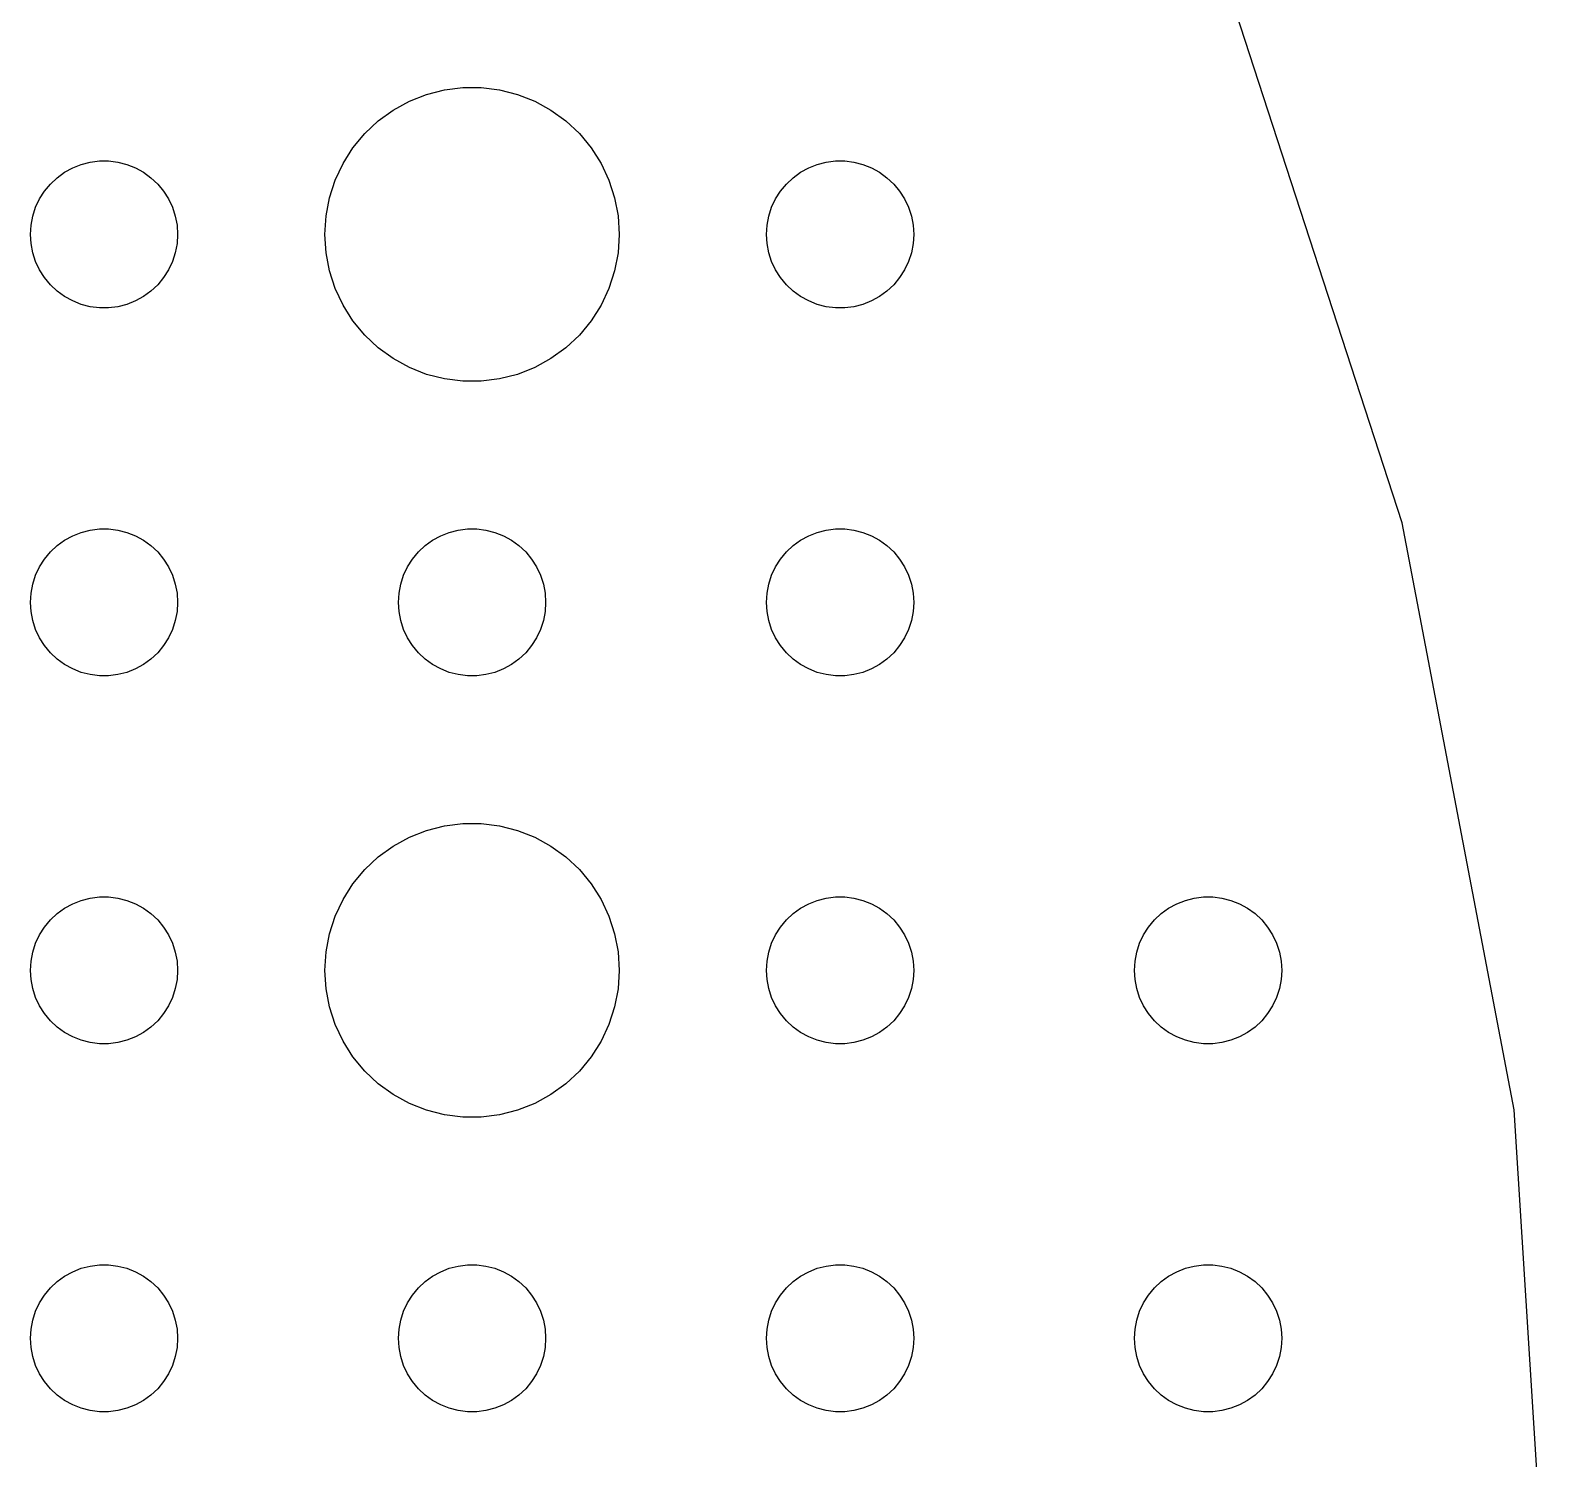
# Model space of a CAD drawing. Header units: metres. Extents: x -97 to 97, y -97 to 97.
# Drawn here: x 66 to 97, y 5.05 to 34.16 of the extents above; entities that cross this region are included whole.
import ezdxf

# ---------------------------------------------------------------- set-up
doc = ezdxf.new("R2010")
doc.units = ezdxf.units.M

msp = doc.modelspace()

# ---------------------------------------------------------------- linework, layer by layer
for p, q in [((93.9526, 24.1229), (90.1883, 35.7081)), ((74.073, 32.8532), (74.4379, 32.9469)), ((74.4379, 32.9469), (74.8116, 32.9941)), ((74.8116, 32.9941), (75.1884, 32.9941)), ((75.1884, 32.9941), (75.5621, 32.9469)), ((75.5621, 32.9469), (75.927, 32.8532)), ((73.3925, 32.533), (73.7227, 32.7145)), ((73.7227, 32.7145), (74.073, 32.8532)), ((75.927, 32.8532), (76.2773, 32.7145)), ((76.2773, 32.7145), (76.6075, 32.533)), ((72.8131, 32.0536), (73.0877, 32.3115)), ((73.0877, 32.3115), (73.3925, 32.533)), ((76.6075, 32.533), (76.9123, 32.3115)), ((76.9123, 32.3115), (77.1869, 32.0536)), ((72.573, 31.7634), (72.8131, 32.0536)), ((77.1869, 32.0536), (77.427, 31.7634)), ((72.3711, 31.4453), (72.573, 31.7634)), ((77.427, 31.7634), (77.6289, 31.4453)), ((66.6963, 31.2665), (66.8613, 31.3572)), ((66.8613, 31.3572), (67.0365, 31.4266)), ((67.0365, 31.4266), (67.2189, 31.4734)), ((67.2189, 31.4734), (67.4058, 31.497)), ((67.4058, 31.497), (67.5942, 31.497)), ((67.5942, 31.497), (67.7811, 31.4734)), ((67.7811, 31.4734), (67.9635, 31.4266)), ((67.9635, 31.4266), (68.1387, 31.3572)), ((68.1387, 31.3572), (68.3037, 31.2665)), ((72.2107, 31.1044), (72.3711, 31.4453)), ((77.6289, 31.4453), (77.7893, 31.1044)), ((81.6963, 31.2665), (81.8613, 31.3572)), ((81.8613, 31.3572), (82.0365, 31.4266)), ((82.0365, 31.4266), (82.2189, 31.4734)), ((82.2189, 31.4734), (82.4058, 31.497)), ((82.4058, 31.497), (82.5942, 31.497)), ((82.5942, 31.497), (82.7811, 31.4734)), ((82.7811, 31.4734), (82.9635, 31.4266)), ((82.9635, 31.4266), (83.1387, 31.3572)), ((83.1387, 31.3572), (83.3037, 31.2665)), ((66.2865, 30.8817), (66.4065, 31.0268)), ((66.4065, 31.0268), (66.5439, 31.1558)), ((66.5439, 31.1558), (66.6963, 31.2665)), ((68.3037, 31.2665), (68.4561, 31.1558)), ((68.4561, 31.1558), (68.5934, 31.0268)), ((68.5934, 31.0268), (68.7135, 30.8817)), ((72.0943, 30.7461), (72.2107, 31.1044)), ((77.7893, 31.1044), (77.9057, 30.7461)), ((81.2865, 30.8817), (81.4065, 31.0268)), ((81.4065, 31.0268), (81.5439, 31.1558)), ((81.5439, 31.1558), (81.6963, 31.2665)), ((83.3037, 31.2665), (83.4561, 31.1558)), ((83.4561, 31.1558), (83.5934, 31.0268)), ((83.5934, 31.0268), (83.7135, 30.8817)), ((66.1053, 30.5522), (66.1855, 30.7226)), ((66.1855, 30.7226), (66.2865, 30.8817)), ((68.7135, 30.8817), (68.8145, 30.7226)), ((68.8145, 30.7226), (68.8947, 30.5522)), ((72.0237, 30.376), (72.0943, 30.7461)), ((77.9057, 30.7461), (77.9763, 30.376)), ((81.1053, 30.5522), (81.1855, 30.7226)), ((81.1855, 30.7226), (81.2865, 30.8817)), ((83.7135, 30.8817), (83.8145, 30.7226)), ((83.8145, 30.7226), (83.8947, 30.5522)), ((66.0471, 30.373), (66.1053, 30.5522)), ((68.8947, 30.5522), (68.9529, 30.373)), ((81.0471, 30.373), (81.1053, 30.5522)), ((83.8947, 30.5522), (83.9529, 30.373)), ((66, 30), (66.0118, 30.188)), ((66.0118, 30.188), (66.0471, 30.373)), ((68.9529, 30.373), (68.9882, 30.188)), ((68.9882, 30.188), (69, 30)), ((72, 30), (72.0237, 30.376)), ((77.9763, 30.376), (78, 30)), ((81, 30), (81.0118, 30.188)), ((81.0118, 30.188), (81.0471, 30.373)), ((83.9529, 30.373), (83.9882, 30.188)), ((83.9882, 30.188), (84, 30)), ((66.0118, 29.812), (66, 30)), ((66.0471, 29.627), (66.0118, 29.812)), ((68.9882, 29.812), (68.9529, 29.627)), ((69, 30), (68.9882, 29.812)), ((72.0237, 29.624), (72, 30)), ((78, 30), (77.9763, 29.624)), ((81.0118, 29.812), (81, 30)), ((81.0471, 29.627), (81.0118, 29.812)), ((83.9882, 29.812), (83.9529, 29.627)), ((84, 30), (83.9882, 29.812)), ((66.1053, 29.4478), (66.0471, 29.627)), ((68.9529, 29.627), (68.8947, 29.4478)), ((72.0943, 29.2539), (72.0237, 29.624)), ((77.9763, 29.624), (77.9057, 29.2539)), ((81.1053, 29.4478), (81.0471, 29.627)), ((83.9529, 29.627), (83.8947, 29.4478)), ((66.1855, 29.2774), (66.1053, 29.4478)), ((66.2865, 29.1183), (66.1855, 29.2774)), ((68.8145, 29.2774), (68.7135, 29.1183)), ((68.8947, 29.4478), (68.8145, 29.2774)), ((72.2107, 28.8956), (72.0943, 29.2539)), ((77.9057, 29.2539), (77.7893, 28.8956)), ((81.1855, 29.2774), (81.1053, 29.4478)), ((81.2865, 29.1183), (81.1855, 29.2774)), ((83.8145, 29.2774), (83.7135, 29.1183)), ((83.8947, 29.4478), (83.8145, 29.2774)), ((66.4065, 28.9732), (66.2865, 29.1183)), ((66.5439, 28.8442), (66.4065, 28.9732)), ((66.6963, 28.7335), (66.5439, 28.8442)), ((68.4561, 28.8442), (68.3037, 28.7335)), ((68.5934, 28.9732), (68.4561, 28.8442)), ((68.7135, 29.1183), (68.5934, 28.9732)), ((72.3711, 28.5547), (72.2107, 28.8956)), ((77.7893, 28.8956), (77.6289, 28.5547)), ((81.4065, 28.9732), (81.2865, 29.1183)), ((81.5439, 28.8442), (81.4065, 28.9732)), ((81.6963, 28.7335), (81.5439, 28.8442)), ((83.4561, 28.8442), (83.3037, 28.7335)), ((83.5934, 28.9732), (83.4561, 28.8442)), ((83.7135, 29.1183), (83.5934, 28.9732)), ((66.8613, 28.6427), (66.6963, 28.7335)), ((67.0365, 28.5734), (66.8613, 28.6427)), ((67.2189, 28.5266), (67.0365, 28.5734)), ((67.4058, 28.503), (67.2189, 28.5266)), ((67.7811, 28.5266), (67.5942, 28.503)), ((67.9635, 28.5734), (67.7811, 28.5266)), ((68.1387, 28.6427), (67.9635, 28.5734)), ((68.3037, 28.7335), (68.1387, 28.6427)), ((72.573, 28.2366), (72.3711, 28.5547)), ((77.6289, 28.5547), (77.427, 28.2366)), ((81.8613, 28.6427), (81.6963, 28.7335)), ((82.0365, 28.5734), (81.8613, 28.6427)), ((82.2189, 28.5266), (82.0365, 28.5734)), ((82.4058, 28.503), (82.2189, 28.5266)), ((82.7811, 28.5266), (82.5942, 28.503)), ((82.9635, 28.5734), (82.7811, 28.5266)), ((83.1387, 28.6427), (82.9635, 28.5734)), ((83.3037, 28.7335), (83.1387, 28.6427)), ((67.5942, 28.503), (67.4058, 28.503)), ((72.8131, 27.9464), (72.573, 28.2366)), ((77.427, 28.2366), (77.1869, 27.9464)), ((82.5942, 28.503), (82.4058, 28.503)), ((73.0877, 27.6884), (72.8131, 27.9464)), ((77.1869, 27.9464), (76.9123, 27.6884)), ((73.3925, 27.467), (73.0877, 27.6884)), ((76.9123, 27.6884), (76.6075, 27.467)), ((73.7227, 27.2855), (73.3925, 27.467)), ((74.073, 27.1468), (73.7227, 27.2855)), ((76.2773, 27.2855), (75.927, 27.1468)), ((76.6075, 27.467), (76.2773, 27.2855)), ((74.4379, 27.0531), (74.073, 27.1468)), ((74.8116, 27.0059), (74.4379, 27.0531)), ((75.1884, 27.0059), (74.8116, 27.0059)), ((75.5621, 27.0531), (75.1884, 27.0059)), ((75.927, 27.1468), (75.5621, 27.0531)), ((66.8613, 23.8572), (67.0365, 23.9266)), ((67.0365, 23.9266), (67.2189, 23.9734)), ((67.2189, 23.9734), (67.4058, 23.997)), ((67.4058, 23.997), (67.5942, 23.997)), ((67.5942, 23.997), (67.7811, 23.9734)), ((67.7811, 23.9734), (67.9635, 23.9266)), ((67.9635, 23.9266), (68.1387, 23.8572)), ((74.3613, 23.8572), (74.5365, 23.9266)), ((74.5365, 23.9266), (74.7189, 23.9734)), ((74.7189, 23.9734), (74.9058, 23.997)), ((74.9058, 23.997), (75.0942, 23.997)), ((75.0942, 23.997), (75.2811, 23.9734)), ((75.2811, 23.9734), (75.4635, 23.9266)), ((75.4635, 23.9266), (75.6387, 23.8572)), ((81.8613, 23.8572), (82.0365, 23.9266)), ((82.0365, 23.9266), (82.2189, 23.9734)), ((82.2189, 23.9734), (82.4058, 23.997)), ((82.4058, 23.997), (82.5942, 23.997)), ((82.5942, 23.997), (82.7811, 23.9734)), ((82.7811, 23.9734), (82.9635, 23.9266)), ((82.9635, 23.9266), (83.1387, 23.8572)), ((96.2351, 12.1573), (93.9526, 24.1229)), ((66.4065, 23.5268), (66.5439, 23.6558)), ((66.5439, 23.6558), (66.6963, 23.7665)), ((66.6963, 23.7665), (66.8613, 23.8572)), ((68.1387, 23.8572), (68.3037, 23.7665)), ((68.3037, 23.7665), (68.4561, 23.6558)), ((68.4561, 23.6558), (68.5934, 23.5268)), ((73.9065, 23.5268), (74.0439, 23.6558)), ((74.0439, 23.6558), (74.1963, 23.7665)), ((74.1963, 23.7665), (74.3613, 23.8572)), ((75.6387, 23.8572), (75.8037, 23.7665)), ((75.8037, 23.7665), (75.9561, 23.6558)), ((75.9561, 23.6558), (76.0934, 23.5268)), ((81.4065, 23.5268), (81.5439, 23.6558)), ((81.5439, 23.6558), (81.6963, 23.7665)), ((81.6963, 23.7665), (81.8613, 23.8572)), ((83.1387, 23.8572), (83.3037, 23.7665)), ((83.3037, 23.7665), (83.4561, 23.6558)), ((83.4561, 23.6558), (83.5934, 23.5268)), ((66.1855, 23.2226), (66.2865, 23.3817)), ((66.2865, 23.3817), (66.4065, 23.5268)), ((68.5934, 23.5268), (68.7135, 23.3817)), ((68.7135, 23.3817), (68.8145, 23.2226)), ((73.6855, 23.2226), (73.7865, 23.3817)), ((73.7865, 23.3817), (73.9065, 23.5268)), ((76.0934, 23.5268), (76.2135, 23.3817)), ((76.2135, 23.3817), (76.3145, 23.2226)), ((81.1855, 23.2226), (81.2865, 23.3817)), ((81.2865, 23.3817), (81.4065, 23.5268)), ((83.5934, 23.5268), (83.7135, 23.3817)), ((83.7135, 23.3817), (83.8145, 23.2226)), ((66.0471, 22.873), (66.1053, 23.0522)), ((66.1053, 23.0522), (66.1855, 23.2226)), ((68.8145, 23.2226), (68.8947, 23.0522)), ((68.8947, 23.0522), (68.9529, 22.873)), ((73.5471, 22.873), (73.6053, 23.0522)), ((73.6053, 23.0522), (73.6855, 23.2226)), ((76.3145, 23.2226), (76.3947, 23.0522)), ((76.3947, 23.0522), (76.4529, 22.873)), ((81.0471, 22.873), (81.1053, 23.0522)), ((81.1053, 23.0522), (81.1855, 23.2226)), ((83.8145, 23.2226), (83.8947, 23.0522)), ((83.8947, 23.0522), (83.9529, 22.873)), ((66, 22.5), (66.0118, 22.688)), ((66.0118, 22.688), (66.0471, 22.873)), ((68.9529, 22.873), (68.9882, 22.688)), ((68.9882, 22.688), (69, 22.5)), ((73.5, 22.5), (73.5118, 22.688)), ((73.5118, 22.688), (73.5471, 22.873)), ((76.4529, 22.873), (76.4882, 22.688)), ((76.4882, 22.688), (76.5, 22.5)), ((81, 22.5), (81.0118, 22.688)), ((81.0118, 22.688), (81.0471, 22.873)), ((83.9529, 22.873), (83.9882, 22.688)), ((83.9882, 22.688), (84, 22.5)), ((66.0118, 22.312), (66, 22.5)), ((69, 22.5), (68.9882, 22.312)), ((73.5118, 22.312), (73.5, 22.5)), ((76.5, 22.5), (76.4882, 22.312)), ((81.0118, 22.312), (81, 22.5)), ((84, 22.5), (83.9882, 22.312)), ((66.0471, 22.127), (66.0118, 22.312)), ((66.1053, 21.9478), (66.0471, 22.127)), ((68.9529, 22.127), (68.8947, 21.9478)), ((68.9882, 22.312), (68.9529, 22.127)), ((73.5471, 22.127), (73.5118, 22.312)), ((73.6053, 21.9478), (73.5471, 22.127)), ((76.4529, 22.127), (76.3947, 21.9478)), ((76.4882, 22.312), (76.4529, 22.127)), ((81.0471, 22.127), (81.0118, 22.312)), ((81.1053, 21.9478), (81.0471, 22.127)), ((83.9529, 22.127), (83.8947, 21.9478)), ((83.9882, 22.312), (83.9529, 22.127)), ((66.1855, 21.7774), (66.1053, 21.9478)), ((66.2865, 21.6183), (66.1855, 21.7774)), ((68.8145, 21.7774), (68.7135, 21.6183)), ((68.8947, 21.9478), (68.8145, 21.7774)), ((73.6855, 21.7774), (73.6053, 21.9478)), ((73.7865, 21.6183), (73.6855, 21.7774)), ((76.3145, 21.7774), (76.2135, 21.6183)), ((76.3947, 21.9478), (76.3145, 21.7774)), ((81.1855, 21.7774), (81.1053, 21.9478)), ((81.2865, 21.6183), (81.1855, 21.7774)), ((83.8145, 21.7774), (83.7135, 21.6183)), ((83.8947, 21.9478), (83.8145, 21.7774)), ((66.4065, 21.4732), (66.2865, 21.6183)), ((66.5439, 21.3442), (66.4065, 21.4732)), ((68.5934, 21.4732), (68.4561, 21.3442)), ((68.7135, 21.6183), (68.5934, 21.4732)), ((73.9065, 21.4732), (73.7865, 21.6183)), ((74.0439, 21.3442), (73.9065, 21.4732)), ((76.0934, 21.4732), (75.9561, 21.3442)), ((76.2135, 21.6183), (76.0934, 21.4732)), ((81.4065, 21.4732), (81.2865, 21.6183)), ((81.5439, 21.3442), (81.4065, 21.4732)), ((83.5934, 21.4732), (83.4561, 21.3442)), ((83.7135, 21.6183), (83.5934, 21.4732)), ((66.6963, 21.2335), (66.5439, 21.3442)), ((66.8613, 21.1427), (66.6963, 21.2335)), ((67.0365, 21.0734), (66.8613, 21.1427)), ((68.1387, 21.1427), (67.9635, 21.0734)), ((68.3037, 21.2335), (68.1387, 21.1427)), ((68.4561, 21.3442), (68.3037, 21.2335)), ((74.1963, 21.2335), (74.0439, 21.3442)), ((74.3613, 21.1427), (74.1963, 21.2335)), ((74.5365, 21.0734), (74.3613, 21.1427)), ((75.6387, 21.1427), (75.4635, 21.0734)), ((75.8037, 21.2335), (75.6387, 21.1427)), ((75.9561, 21.3442), (75.8037, 21.2335)), ((81.6963, 21.2335), (81.5439, 21.3442)), ((81.8613, 21.1427), (81.6963, 21.2335)), ((82.0365, 21.0734), (81.8613, 21.1427)), ((83.1387, 21.1427), (82.9635, 21.0734)), ((83.3037, 21.2335), (83.1387, 21.1427)), ((83.4561, 21.3442), (83.3037, 21.2335)), ((67.2189, 21.0266), (67.0365, 21.0734)), ((67.4058, 21.003), (67.2189, 21.0266)), ((67.5942, 21.003), (67.4058, 21.003)), ((67.7811, 21.0266), (67.5942, 21.003)), ((67.9635, 21.0734), (67.7811, 21.0266)), ((74.7189, 21.0266), (74.5365, 21.0734)), ((74.9058, 21.003), (74.7189, 21.0266)), ((75.0942, 21.003), (74.9058, 21.003)), ((75.2811, 21.0266), (75.0942, 21.003)), ((75.4635, 21.0734), (75.2811, 21.0266)), ((82.2189, 21.0266), (82.0365, 21.0734)), ((82.4058, 21.003), (82.2189, 21.0266)), ((82.5942, 21.003), (82.4058, 21.003)), ((82.7811, 21.0266), (82.5942, 21.003)), ((82.9635, 21.0734), (82.7811, 21.0266)), ((74.4379, 17.9469), (74.8116, 17.9941)), ((74.8116, 17.9941), (75.1884, 17.9941)), ((75.1884, 17.9941), (75.5621, 17.9469)), ((73.3925, 17.533), (73.7227, 17.7145)), ((73.7227, 17.7145), (74.073, 17.8532)), ((74.073, 17.8532), (74.4379, 17.9469)), ((75.5621, 17.9469), (75.927, 17.8532)), ((75.927, 17.8532), (76.2773, 17.7145)), ((76.2773, 17.7145), (76.6075, 17.533)), ((73.0877, 17.3115), (73.3925, 17.533)), ((76.6075, 17.533), (76.9123, 17.3115)), ((72.573, 16.7634), (72.8131, 17.0536)), ((72.8131, 17.0536), (73.0877, 17.3115)), ((76.9123, 17.3115), (77.1869, 17.0536)), ((77.1869, 17.0536), (77.427, 16.7634)), ((72.3711, 16.4453), (72.573, 16.7634)), ((77.427, 16.7634), (77.6289, 16.4453)), ((67.0365, 16.4266), (67.2189, 16.4734)), ((67.2189, 16.4734), (67.4058, 16.497)), ((67.4058, 16.497), (67.5942, 16.497)), ((67.5942, 16.497), (67.7811, 16.4734)), ((67.7811, 16.4734), (67.9635, 16.4266)), ((72.2107, 16.1044), (72.3711, 16.4453)), ((77.6289, 16.4453), (77.7893, 16.1044)), ((82.0365, 16.4266), (82.2189, 16.4734)), ((82.2189, 16.4734), (82.4058, 16.497)), ((82.4058, 16.497), (82.5942, 16.497)), ((82.5942, 16.497), (82.7811, 16.4734)), ((82.7811, 16.4734), (82.9635, 16.4266)), ((89.5365, 16.4266), (89.7189, 16.4734)), ((89.7189, 16.4734), (89.9058, 16.497)), ((89.9058, 16.497), (90.0942, 16.497)), ((90.0942, 16.497), (90.2811, 16.4734)), ((90.2811, 16.4734), (90.4635, 16.4266)), ((66.4065, 16.0268), (66.5439, 16.1558)), ((66.5439, 16.1558), (66.6963, 16.2665)), ((66.6963, 16.2665), (66.8613, 16.3572)), ((66.8613, 16.3572), (67.0365, 16.4266)), ((67.9635, 16.4266), (68.1387, 16.3572)), ((68.1387, 16.3572), (68.3037, 16.2665)), ((68.3037, 16.2665), (68.4561, 16.1558)), ((68.4561, 16.1558), (68.5934, 16.0268)), ((81.4065, 16.0268), (81.5439, 16.1558)), ((81.5439, 16.1558), (81.6963, 16.2665)), ((81.6963, 16.2665), (81.8613, 16.3572)), ((81.8613, 16.3572), (82.0365, 16.4266)), ((82.9635, 16.4266), (83.1387, 16.3572)), ((83.1387, 16.3572), (83.3037, 16.2665)), ((83.3037, 16.2665), (83.4561, 16.1558)), ((83.4561, 16.1558), (83.5934, 16.0268)), ((88.9065, 16.0268), (89.0439, 16.1558)), ((89.0439, 16.1558), (89.1963, 16.2665)), ((89.1963, 16.2665), (89.3613, 16.3572)), ((89.3613, 16.3572), (89.5365, 16.4266)), ((90.4635, 16.4266), (90.6387, 16.3572)), ((90.6387, 16.3572), (90.8037, 16.2665)), ((90.8037, 16.2665), (90.9561, 16.1558)), ((90.9561, 16.1558), (91.0934, 16.0268)), ((66.1855, 15.7226), (66.2865, 15.8817)), ((66.2865, 15.8817), (66.4065, 16.0268)), ((68.5934, 16.0268), (68.7135, 15.8817)), ((68.7135, 15.8817), (68.8145, 15.7226)), ((72.0943, 15.7461), (72.2107, 16.1044)), ((77.7893, 16.1044), (77.9057, 15.7461)), ((81.1855, 15.7226), (81.2865, 15.8817)), ((81.2865, 15.8817), (81.4065, 16.0268)), ((83.5934, 16.0268), (83.7135, 15.8817)), ((83.7135, 15.8817), (83.8145, 15.7226)), ((88.6855, 15.7226), (88.7865, 15.8817)), ((88.7865, 15.8817), (88.9065, 16.0268)), ((91.0934, 16.0268), (91.2135, 15.8817)), ((91.2135, 15.8817), (91.3145, 15.7226)), ((66.0471, 15.373), (66.1053, 15.5522)), ((66.1053, 15.5522), (66.1855, 15.7226)), ((68.8145, 15.7226), (68.8947, 15.5522)), ((68.8947, 15.5522), (68.9529, 15.373)), ((72.0237, 15.376), (72.0943, 15.7461)), ((77.9057, 15.7461), (77.9763, 15.376)), ((81.0471, 15.373), (81.1053, 15.5522)), ((81.1053, 15.5522), (81.1855, 15.7226)), ((83.8145, 15.7226), (83.8947, 15.5522)), ((83.8947, 15.5522), (83.9529, 15.373)), ((88.5471, 15.373), (88.6053, 15.5522)), ((88.6053, 15.5522), (88.6855, 15.7226)), ((91.3145, 15.7226), (91.3947, 15.5522)), ((91.3947, 15.5522), (91.4529, 15.373)), ((66.0118, 15.188), (66.0471, 15.373)), ((68.9529, 15.373), (68.9882, 15.188)), ((72, 15), (72.0237, 15.376)), ((77.9763, 15.376), (78, 15)), ((81.0118, 15.188), (81.0471, 15.373)), ((83.9529, 15.373), (83.9882, 15.188)), ((88.5118, 15.188), (88.5471, 15.373)), ((91.4529, 15.373), (91.4882, 15.188)), ((66, 15), (66.0118, 15.188)), ((66.0118, 14.812), (66, 15)), ((68.9882, 15.188), (69, 15)), ((69, 15), (68.9882, 14.812)), ((72.0237, 14.624), (72, 15)), ((78, 15), (77.9763, 14.624)), ((81, 15), (81.0118, 15.188)), ((81.0118, 14.812), (81, 15)), ((83.9882, 15.188), (84, 15)), ((84, 15), (83.9882, 14.812)), ((88.5, 15), (88.5118, 15.188)), ((88.5118, 14.812), (88.5, 15)), ((91.4882, 15.188), (91.5, 15)), ((91.5, 15), (91.4882, 14.812)), ((66.0471, 14.627), (66.0118, 14.812)), ((66.1053, 14.4478), (66.0471, 14.627)), ((68.9529, 14.627), (68.8947, 14.4478)), ((68.9882, 14.812), (68.9529, 14.627)), ((72.0943, 14.2539), (72.0237, 14.624)), ((77.9763, 14.624), (77.9057, 14.2539)), ((81.0471, 14.627), (81.0118, 14.812)), ((81.1053, 14.4478), (81.0471, 14.627)), ((83.9529, 14.627), (83.8947, 14.4478)), ((83.9882, 14.812), (83.9529, 14.627)), ((88.5471, 14.627), (88.5118, 14.812)), ((88.6053, 14.4478), (88.5471, 14.627)), ((91.4529, 14.627), (91.3947, 14.4478)), ((91.4882, 14.812), (91.4529, 14.627)), ((66.1855, 14.2774), (66.1053, 14.4478)), ((66.2865, 14.1183), (66.1855, 14.2774)), ((68.8145, 14.2774), (68.7135, 14.1183)), ((68.8947, 14.4478), (68.8145, 14.2774)), ((81.1855, 14.2774), (81.1053, 14.4478)), ((81.2865, 14.1183), (81.1855, 14.2774)), ((83.8145, 14.2774), (83.7135, 14.1183)), ((83.8947, 14.4478), (83.8145, 14.2774)), ((88.6855, 14.2774), (88.6053, 14.4478)), ((88.7865, 14.1183), (88.6855, 14.2774)), ((91.3145, 14.2774), (91.2135, 14.1183)), ((91.3947, 14.4478), (91.3145, 14.2774)), ((66.4065, 13.9732), (66.2865, 14.1183)), ((66.5439, 13.8442), (66.4065, 13.9732)), ((68.5934, 13.9732), (68.4561, 13.8442)), ((68.7135, 14.1183), (68.5934, 13.9732)), ((72.2107, 13.8956), (72.0943, 14.2539)), ((77.9057, 14.2539), (77.7893, 13.8956)), ((81.4065, 13.9732), (81.2865, 14.1183)), ((81.5439, 13.8442), (81.4065, 13.9732)), ((83.5934, 13.9732), (83.4561, 13.8442)), ((83.7135, 14.1183), (83.5934, 13.9732)), ((88.9065, 13.9732), (88.7865, 14.1183)), ((89.0439, 13.8442), (88.9065, 13.9732)), ((91.0934, 13.9732), (90.9561, 13.8442)), ((91.2135, 14.1183), (91.0934, 13.9732)), ((66.6963, 13.7335), (66.5439, 13.8442)), ((66.8613, 13.6427), (66.6963, 13.7335)), ((67.0365, 13.5734), (66.8613, 13.6427)), ((68.1387, 13.6427), (67.9635, 13.5734)), ((68.3037, 13.7335), (68.1387, 13.6427)), ((68.4561, 13.8442), (68.3037, 13.7335)), ((72.3711, 13.5547), (72.2107, 13.8956)), ((77.7893, 13.8956), (77.6289, 13.5547)), ((81.6963, 13.7335), (81.5439, 13.8442)), ((81.8613, 13.6427), (81.6963, 13.7335)), ((82.0365, 13.5734), (81.8613, 13.6427)), ((83.1387, 13.6427), (82.9635, 13.5734)), ((83.3037, 13.7335), (83.1387, 13.6427)), ((83.4561, 13.8442), (83.3037, 13.7335)), ((89.1963, 13.7335), (89.0439, 13.8442)), ((89.3613, 13.6427), (89.1963, 13.7335)), ((89.5365, 13.5734), (89.3613, 13.6427)), ((90.6387, 13.6427), (90.4635, 13.5734)), ((90.8037, 13.7335), (90.6387, 13.6427)), ((90.9561, 13.8442), (90.8037, 13.7335)), ((67.2189, 13.5266), (67.0365, 13.5734)), ((67.4058, 13.5029), (67.2189, 13.5266)), ((67.5942, 13.5029), (67.4058, 13.5029)), ((67.7811, 13.5266), (67.5942, 13.5029)), ((67.9635, 13.5734), (67.7811, 13.5266)), ((72.573, 13.2366), (72.3711, 13.5547)), ((77.6289, 13.5547), (77.427, 13.2366)), ((82.2189, 13.5266), (82.0365, 13.5734)), ((82.4058, 13.5029), (82.2189, 13.5266)), ((82.5942, 13.5029), (82.4058, 13.5029)), ((82.7811, 13.5266), (82.5942, 13.5029)), ((82.9635, 13.5734), (82.7811, 13.5266)), ((89.7189, 13.5266), (89.5365, 13.5734)), ((89.9058, 13.5029), (89.7189, 13.5266)), ((90.0942, 13.5029), (89.9058, 13.5029)), ((90.2811, 13.5266), (90.0942, 13.5029)), ((90.4635, 13.5734), (90.2811, 13.5266)), ((72.8131, 12.9464), (72.573, 13.2366)), ((77.427, 13.2366), (77.1869, 12.9464)), ((73.0877, 12.6884), (72.8131, 12.9464)), ((77.1869, 12.9464), (76.9123, 12.6884)), ((73.3925, 12.467), (73.0877, 12.6884)), ((73.7227, 12.2855), (73.3925, 12.467)), ((76.6075, 12.467), (76.2773, 12.2855)), ((76.9123, 12.6884), (76.6075, 12.467)), ((74.073, 12.1468), (73.7227, 12.2855)), ((74.4379, 12.0531), (74.073, 12.1468)), ((75.927, 12.1468), (75.5621, 12.0531)), ((76.2773, 12.2855), (75.927, 12.1468)), ((97, 0), (96.2351, 12.1573)), ((74.8116, 12.0059), (74.4379, 12.0531)), ((75.1884, 12.0059), (74.8116, 12.0059)), ((75.5621, 12.0531), (75.1884, 12.0059)), ((67.2189, 8.97342), (67.4058, 8.99704)), ((67.4058, 8.99704), (67.5942, 8.99704)), ((67.5942, 8.99704), (67.7811, 8.97342)), ((74.7189, 8.97342), (74.9058, 8.99704)), ((74.9058, 8.99704), (75.0942, 8.99704)), ((75.0942, 8.99704), (75.2811, 8.97342)), ((82.2189, 8.97342), (82.4058, 8.99704)), ((82.4058, 8.99704), (82.5942, 8.99704)), ((82.5942, 8.99704), (82.7811, 8.97342)), ((89.7189, 8.97342), (89.9058, 8.99704)), ((89.9058, 8.99704), (90.0942, 8.99704)), ((90.0942, 8.99704), (90.2811, 8.97342)), ((66.5439, 8.65576), (66.6963, 8.76648)), ((66.6963, 8.76648), (66.8613, 8.85724)), ((66.8613, 8.85724), (67.0365, 8.92657)), ((67.0365, 8.92657), (67.2189, 8.97342)), ((67.7811, 8.97342), (67.9635, 8.92657)), ((67.9635, 8.92657), (68.1387, 8.85724)), ((68.1387, 8.85724), (68.3037, 8.76648)), ((68.3037, 8.76648), (68.4561, 8.65576)), ((74.0439, 8.65576), (74.1963, 8.76648)), ((74.1963, 8.76648), (74.3613, 8.85724)), ((74.3613, 8.85724), (74.5365, 8.92657)), ((74.5365, 8.92657), (74.7189, 8.97342)), ((75.2811, 8.97342), (75.4635, 8.92657)), ((75.4635, 8.92657), (75.6387, 8.85724)), ((75.6387, 8.85724), (75.8037, 8.76648)), ((75.8037, 8.76648), (75.9561, 8.65576)), ((81.5439, 8.65576), (81.6963, 8.76648)), ((81.6963, 8.76648), (81.8613, 8.85724)), ((81.8613, 8.85724), (82.0365, 8.92657)), ((82.0365, 8.92657), (82.2189, 8.97342)), ((82.7811, 8.97342), (82.9635, 8.92657)), ((82.9635, 8.92657), (83.1387, 8.85724)), ((83.1387, 8.85724), (83.3037, 8.76648)), ((83.3037, 8.76648), (83.4561, 8.65576)), ((89.0439, 8.65576), (89.1963, 8.76648)), ((89.1963, 8.76648), (89.3613, 8.85724)), ((89.3613, 8.85724), (89.5365, 8.92657)), ((89.5365, 8.92657), (89.7189, 8.97342)), ((90.2811, 8.97342), (90.4635, 8.92657)), ((90.4635, 8.92657), (90.6387, 8.85724)), ((90.6387, 8.85724), (90.8037, 8.76648)), ((90.8037, 8.76648), (90.9561, 8.65576)), ((66.1855, 8.22263), (66.2865, 8.38167)), ((66.2865, 8.38167), (66.4065, 8.52681)), ((66.4065, 8.52681), (66.5439, 8.65576)), ((68.4561, 8.65576), (68.5934, 8.52681)), ((68.5934, 8.52681), (68.7135, 8.38167)), ((68.7135, 8.38167), (68.8145, 8.22263)), ((73.6855, 8.22263), (73.7865, 8.38167)), ((73.7865, 8.38167), (73.9065, 8.52681)), ((73.9065, 8.52681), (74.0439, 8.65576)), ((75.9561, 8.65576), (76.0934, 8.52681)), ((76.0934, 8.52681), (76.2135, 8.38167)), ((76.2135, 8.38167), (76.3145, 8.22263)), ((81.1855, 8.22263), (81.2865, 8.38167)), ((81.2865, 8.38167), (81.4065, 8.52681)), ((81.4065, 8.52681), (81.5439, 8.65576)), ((83.4561, 8.65576), (83.5934, 8.52681)), ((83.5934, 8.52681), (83.7135, 8.38167)), ((83.7135, 8.38167), (83.8145, 8.22263)), ((88.6855, 8.22263), (88.7865, 8.38167)), ((88.7865, 8.38167), (88.9065, 8.52681)), ((88.9065, 8.52681), (89.0439, 8.65576)), ((90.9561, 8.65576), (91.0934, 8.52681)), ((91.0934, 8.52681), (91.2135, 8.38167)), ((91.2135, 8.38167), (91.3145, 8.22263)), ((66.1053, 8.05219), (66.1855, 8.22263)), ((68.8145, 8.22263), (68.8947, 8.05219)), ((73.6053, 8.05219), (73.6855, 8.22263)), ((76.3145, 8.22263), (76.3947, 8.05219)), ((81.1053, 8.05219), (81.1855, 8.22263)), ((83.8145, 8.22263), (83.8947, 8.05219)), ((88.6053, 8.05219), (88.6855, 8.22263)), ((91.3145, 8.22263), (91.3947, 8.05219)), ((66.0118, 7.68799), (66.0471, 7.87303)), ((66.0471, 7.87303), (66.1053, 8.05219)), ((68.8947, 8.05219), (68.9529, 7.87303)), ((68.9529, 7.87303), (68.9882, 7.68799)), ((73.5118, 7.68799), (73.5471, 7.87303)), ((73.5471, 7.87303), (73.6053, 8.05219)), ((76.3947, 8.05219), (76.4529, 7.87303)), ((76.4529, 7.87303), (76.4882, 7.68799)), ((81.0118, 7.68799), (81.0471, 7.87303)), ((81.0471, 7.87303), (81.1053, 8.05219)), ((83.8947, 8.05219), (83.9529, 7.87303)), ((83.9529, 7.87303), (83.9882, 7.68799)), ((88.5118, 7.68799), (88.5471, 7.87303)), ((88.5471, 7.87303), (88.6053, 8.05219)), ((91.3947, 8.05219), (91.4529, 7.87303)), ((91.4529, 7.87303), (91.4882, 7.68799)), ((66, 7.5), (66.0118, 7.68799)), ((66.0118, 7.312), (66, 7.5)), ((68.9882, 7.68799), (69, 7.5)), ((69, 7.5), (68.9882, 7.312)), ((73.5, 7.5), (73.5118, 7.68799)), ((73.5118, 7.312), (73.5, 7.5)), ((76.4882, 7.68799), (76.5, 7.5)), ((76.5, 7.5), (76.4882, 7.312)), ((81, 7.5), (81.0118, 7.68799)), ((81.0118, 7.312), (81, 7.5)), ((83.9882, 7.68799), (84, 7.5)), ((84, 7.5), (83.9882, 7.312)), ((88.5, 7.5), (88.5118, 7.68799)), ((88.5118, 7.312), (88.5, 7.5)), ((91.4882, 7.68799), (91.5, 7.5)), ((91.5, 7.5), (91.4882, 7.312)), ((66.0471, 7.12695), (66.0118, 7.312)), ((68.9882, 7.312), (68.9529, 7.12695)), ((73.5471, 7.12695), (73.5118, 7.312)), ((76.4882, 7.312), (76.4529, 7.12695)), ((81.0471, 7.12695), (81.0118, 7.312)), ((83.9882, 7.312), (83.9529, 7.12695)), ((88.5471, 7.12695), (88.5118, 7.312)), ((91.4882, 7.312), (91.4529, 7.12695)), ((66.1053, 6.9478), (66.0471, 7.12695)), ((66.1855, 6.77736), (66.1053, 6.9478)), ((68.8947, 6.9478), (68.8145, 6.77736)), ((68.9529, 7.12695), (68.8947, 6.9478)), ((73.6053, 6.9478), (73.5471, 7.12695)), ((73.6855, 6.77736), (73.6053, 6.9478)), ((76.3947, 6.9478), (76.3145, 6.77736)), ((76.4529, 7.12695), (76.3947, 6.9478)), ((81.1053, 6.9478), (81.0471, 7.12695)), ((81.1855, 6.77736), (81.1053, 6.9478)), ((83.8947, 6.9478), (83.8145, 6.77736)), ((83.9529, 7.12695), (83.8947, 6.9478)), ((88.6053, 6.9478), (88.5471, 7.12695)), ((88.6855, 6.77736), (88.6053, 6.9478)), ((91.3947, 6.9478), (91.3145, 6.77736)), ((91.4529, 7.12695), (91.3947, 6.9478)), ((66.2865, 6.61832), (66.1855, 6.77736)), ((66.4065, 6.47318), (66.2865, 6.61832)), ((68.7135, 6.61832), (68.5934, 6.47318)), ((68.8145, 6.77736), (68.7135, 6.61832)), ((73.7865, 6.61832), (73.6855, 6.77736)), ((73.9065, 6.47318), (73.7865, 6.61832)), ((76.2135, 6.61832), (76.0934, 6.47318)), ((76.3145, 6.77736), (76.2135, 6.61832)), ((81.2865, 6.61832), (81.1855, 6.77736)), ((81.4065, 6.47318), (81.2865, 6.61832)), ((83.7135, 6.61832), (83.5934, 6.47318)), ((83.8145, 6.77736), (83.7135, 6.61832)), ((88.7865, 6.61832), (88.6855, 6.77736)), ((88.9065, 6.47318), (88.7865, 6.61832)), ((91.2135, 6.61832), (91.0934, 6.47318)), ((91.3145, 6.77736), (91.2135, 6.61832)), ((66.5439, 6.34422), (66.4065, 6.47318)), ((66.6963, 6.23351), (66.5439, 6.34422)), ((66.8613, 6.14275), (66.6963, 6.23351)), ((68.3037, 6.23351), (68.1387, 6.14275)), ((68.4561, 6.34422), (68.3037, 6.23351)), ((68.5934, 6.47318), (68.4561, 6.34422)), ((74.0439, 6.34422), (73.9065, 6.47318)), ((74.1963, 6.23351), (74.0439, 6.34422)), ((74.3613, 6.14275), (74.1963, 6.23351)), ((75.8037, 6.23351), (75.6387, 6.14275)), ((75.9561, 6.34422), (75.8037, 6.23351)), ((76.0934, 6.47318), (75.9561, 6.34422)), ((81.5439, 6.34422), (81.4065, 6.47318)), ((81.6963, 6.23351), (81.5439, 6.34422)), ((81.8613, 6.14275), (81.6963, 6.23351)), ((83.3037, 6.23351), (83.1387, 6.14275)), ((83.4561, 6.34422), (83.3037, 6.23351)), ((83.5934, 6.47318), (83.4561, 6.34422)), ((89.0439, 6.34422), (88.9065, 6.47318)), ((89.1963, 6.23351), (89.0439, 6.34422)), ((89.3613, 6.14275), (89.1963, 6.23351)), ((90.8037, 6.23351), (90.6387, 6.14275)), ((90.9561, 6.34422), (90.8037, 6.23351)), ((91.0934, 6.47318), (90.9561, 6.34422)), ((67.0365, 6.07341), (66.8613, 6.14275)), ((67.2189, 6.02657), (67.0365, 6.07341)), ((67.4058, 6.00294), (67.2189, 6.02657)), ((67.5942, 6.00294), (67.4058, 6.00294)), ((67.7811, 6.02657), (67.5942, 6.00294)), ((67.9635, 6.07341), (67.7811, 6.02657)), ((68.1387, 6.14275), (67.9635, 6.07341)), ((74.5365, 6.07341), (74.3613, 6.14275)), ((74.7189, 6.02657), (74.5365, 6.07341)), ((74.9058, 6.00294), (74.7189, 6.02657)), ((75.0942, 6.00294), (74.9058, 6.00294)), ((75.2811, 6.02657), (75.0942, 6.00294)), ((75.4635, 6.07341), (75.2811, 6.02657)), ((75.6387, 6.14275), (75.4635, 6.07341)), ((82.0365, 6.07341), (81.8613, 6.14275)), ((82.2189, 6.02657), (82.0365, 6.07341)), ((82.4058, 6.00294), (82.2189, 6.02657)), ((82.5942, 6.00294), (82.4058, 6.00294)), ((82.7811, 6.02657), (82.5942, 6.00294)), ((82.9635, 6.07341), (82.7811, 6.02657)), ((83.1387, 6.14275), (82.9635, 6.07341)), ((89.5365, 6.07341), (89.3613, 6.14275)), ((89.7189, 6.02657), (89.5365, 6.07341)), ((89.9058, 6.00294), (89.7189, 6.02657)), ((90.0942, 6.00294), (89.9058, 6.00294)), ((90.2811, 6.02657), (90.0942, 6.00294)), ((90.4635, 6.07341), (90.2811, 6.02657)), ((90.6387, 6.14275), (90.4635, 6.07341))]:
    msp.add_line(p, q)

doc.saveas('drawing.dxf')
